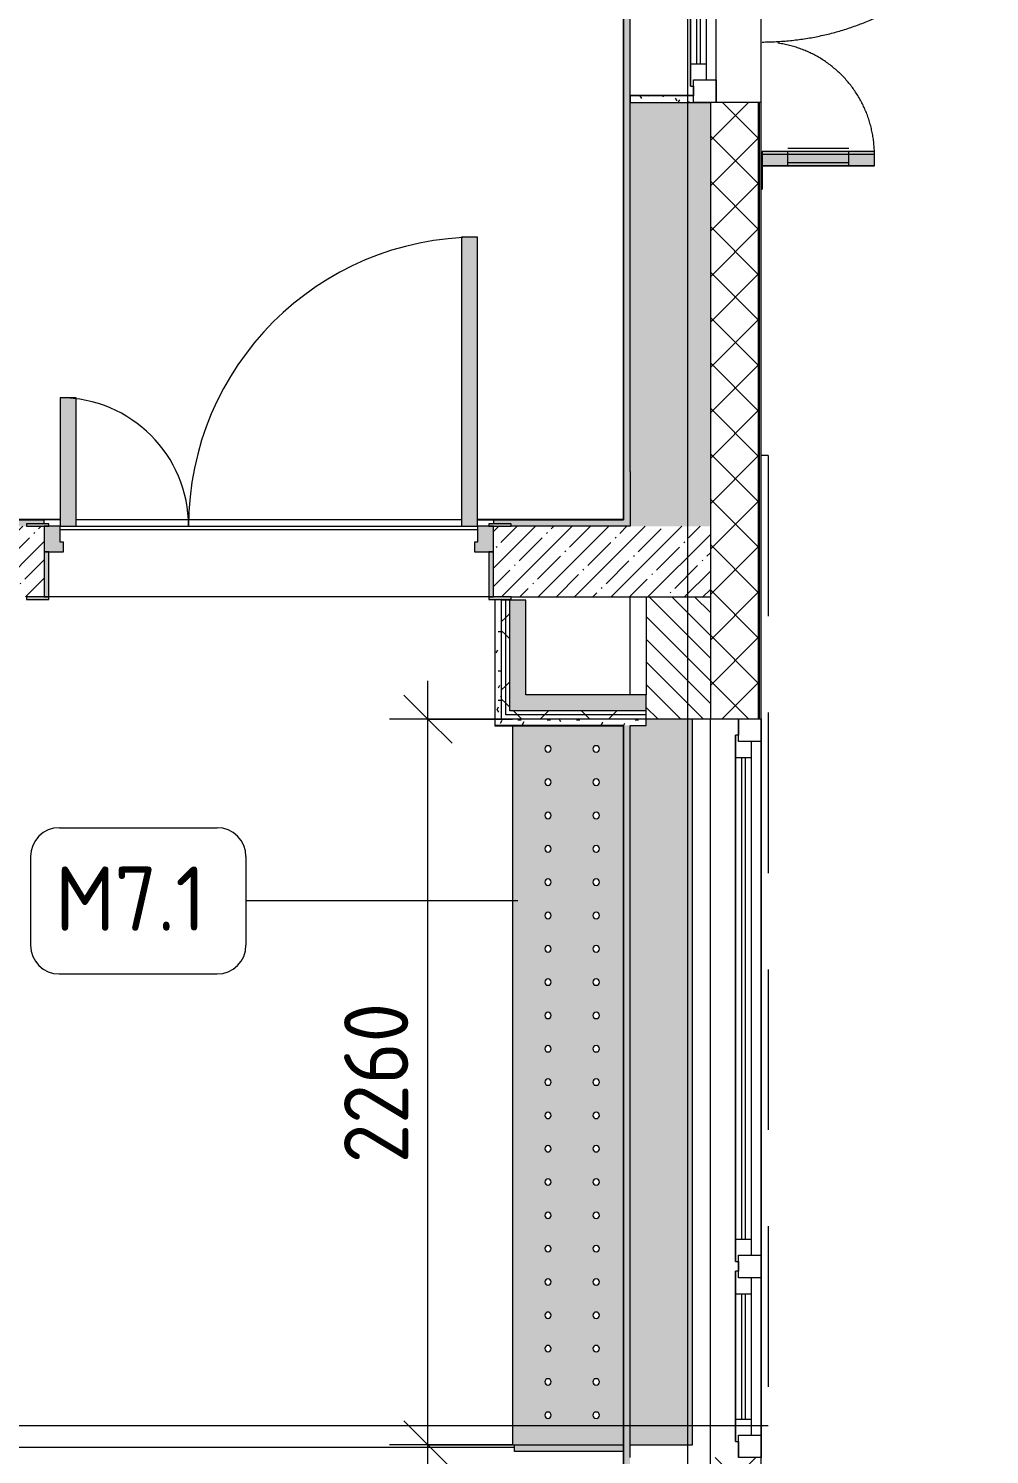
# Model space of a CAD drawing. Header units: millimetres. Extents: x -6228 to 200708, y -8553 to 29014.
# Drawn here: x 173901 to 176894, y 7710 to 12150 of the extents above; entities that cross this region are included whole.
import ezdxf

# ---------------------------------------------------------------- set-up
doc = ezdxf.new("R2010")
doc.units = ezdxf.units.MM
doc.linetypes.add('200_ШТРИХ__ш1_п0_6_', pattern=[800, 500, -300])
doc.linetypes.add('Осевая', pattern=[15875, 3175, -2381.25, 7937.5, -2381.25])
for name, color, linetype, lineweight in [('A-ANNO-DIMS', 7, 'Continuous', 9), ('A-ANNO-DIMS-100', 7, 'Continuous', 9), ('A-DETL-MBND-1', 7, '200_ШТРИХ__ш1_п0_6_', 9), ('A-GLAZ-2', 7, 'Continuous', 9), ('A-WALL-3', 7, 'Continuous', 9), ('A-WALL-4', 7, 'Continuous', 13), ('I-WALL-6', 7, 'Continuous', 9), ('Знаки', 7, 'Continuous', 9), ('Марки для знаков', 7, 'Continuous', 9), ('Оси', 7, 'Continuous', 9), ('Оси-2', 7, 'Осевая', 9)]:
    doc.layers.add(name, color=color, linetype=linetype, lineweight=lineweight)
for name, color, linetype, lineweight, true_color in [('A-DOOR-5', 7, 'Continuous', 9, 0xaaaaaa), ('A-DOOR-6', 7, 'Continuous', 9, 0xe2e2e2), ('A-DOOR-FRAM-4', 7, 'Continuous', 9, 0xe2e2e2), ('A-DOOR-FRAM-5', 7, 'Continuous', 9, 0xaaaaaa), ('A-FLOR-3', 7, 'Continuous', 9, 0xaaaaaa), ('I-WALL-1', 7, 'Continuous', 5, 0xe7e7e7), ('I-WALL-8', 9, 'Continuous', 9, 0x808080), ('Знаки-1', 7, 'Continuous', 9, 0xd7cfbf)]:
    doc.layers.add(name, color=color, linetype=linetype, lineweight=lineweight, true_color=true_color)
doc.styles.add('GOST Common_1', font='GOST_Common.ttf', dxfattribs={"height": 200})
doc.styles.add('ISOCPEUR_2', font='isocpeur.ttf', dxfattribs={"width": 0.9, "height": 200})
doc.dimstyles.new('ISO-2_0_0_9К_Средний_округл2_1', dxfattribs={"dimscale": 304.8, "dimtxt": 199.196235, "dimasz": 0.492126, "dimexe": 0.393701, "dimexo": 0, "dimgap": 0, "dimtad": 1, "dimdec": 0, "dimrnd": 10, "dimzin": 0, "dimdsep": 46, "dimtxsty": 'ISOCPEUR_2', "dimblk1": 'OBLIQUE', "dimblk2": 'OBLIQUE', "dimsah": 1, "dimcen": 0.09, "dimdle": 0.393701, "dimazin": 0, "dimtfac": 1, "dimtdec": 4, "dimtix": 1, "dimtmove": 0, "dimatfit": 3, "dimfxl": 1, "dimtvp": 1, "dimtolj": 1, "dimtzin": 0, "dimarcsym": 2})
pattern_1 = [(45, (50944.32, 0), (-57.024626, 57.024626), []), (45, (51001.345, 0), (-57.024626, 57.024626), [100.806, -20.161, 3.353, -16.808])]
pattern_2 = [(0, (50944.32, 0), (121.92, 30.48), [10.058, -81.382, 10.058, -81.382, -487.68]), (0, (50944.32, 0), (121.92, 30.48), [-182.88, 10.058, -172.822, 10.058, -81.382, -213.36]), (0, (50944.32, 0), (121.92, 30.48), [-457.2, 10.058, -50.902, 10.058, -142.342]), (120, (50990.04, 15.24), (-87.356454, 90.345817), [10.058, -81.382, 10.058, -81.382, -487.68]), (120, (50990.04, 15.24), (-87.356454, 90.345817), [-182.88, 10.058, -172.822, 10.058, -81.382, -213.36]), (120, (50990.04, 15.24), (-87.356454, 90.345817), [-457.2, 10.058, -50.902, 10.058, -142.342]), (240, (51005.28, 76.2), (-34.563546, -120.825817), [10.058, -81.382, 10.058, -81.382, -487.68]), (240, (51005.28, 76.2), (-34.563546, -120.825817), [-182.88, 10.058, -172.822, 10.058, -81.382, -213.36]), (240, (51005.28, 76.2), (-34.563546, -120.825817), [-457.2, 10.058, -50.902, 10.058, -142.342])]
pattern_3 = [(45, (50944.32, 0), (-106.06602, 106.06602), []), (135, (50944.32, 0), (-106.06602, -106.06602), [])]

# ---------------------------------------------------------------- blocks, each defined once
blk = doc.blocks.new('110_Дверь_СКБ_2Ст - Д-5_п_ Из игровой в коридор-32679362-План зашивки приборов отопления в осях 2 этажа 23-33')
at = {"layer": 'A-DOOR-6'}
for points in [[(612.5, 110), (662.5, 110), (662.5, 1010), (612.5, 1010), (612.5, 339.5)], [(-587.5, 110), (-587.5, 510), (-637.5, 510), (-637.5, 110)], [(712.5, -110), (712.5, 30), (697.5, 30), (697.5, -110)]]:
    blk.add_hatch(color=256, dxfattribs=at).paths.add_polyline_path(points)
h = blk.add_hatch(color=256, dxfattribs=at)
h.paths.add_polyline_path([(652.5, 30), (712.5, 30), (712.5, 110), (662.5, 110), (662.5, 60), (652.5, 60)])
h.paths.add_polyline_path([(-687.5, 30), (-627.5, 30), (-627.5, 60), (-637.5, 60), (-637.5, 110), (-687.5, 110)])
at = {"layer": 'A-DOOR-FRAM-4'}
for points in [[(-672.5, 110), (-672.5, 118), (-742.5, 118), (-742.5, 110)], [(767.5, 110), (767.5, 118), (697.5, 118), (697.5, 110)], [(-672.5, -110), (-672.5, 30), (-687.5, 30), (-687.5, -110)], [(-672.5, -118), (-672.5, -110), (-742.5, -110), (-742.5, -118)], [(767.5, -118), (767.5, -110), (697.5, -110), (697.5, -118)]]:
    blk.add_hatch(color=256, dxfattribs=at).paths.add_polyline_path(points)
at = {"layer": 'A-DOOR-5'}
for p, q in [((662.5, 1010), (612.5, 1010)), ((612.5, 1010), (612.5, 110)), ((662.5, 110), (662.5, 1010)), ((-637.5, 510), (-637.5, 110)), ((-587.5, 510), (-637.5, 510)), ((-587.5, 110), (-587.5, 510)), ((-637.5, 110), (-587.5, 110)), ((612.5, 110), (662.5, 110))]:
    blk.add_line(p, q, dxfattribs=at)
for centre, radius, start, end in [((662.5, 110), 900, 90, 180), ((-637.5, 110), 400, 360, 90)]:
    blk.add_arc(centre, radius, start, end, dxfattribs=at)
at = {"layer": 'A-DOOR-FRAM-5'}
for p, q in [((-672.5, 118), (-742.5, 118)), ((-742.5, 118), (-742.5, 110)), ((-742.5, 110), (-672.5, 110)), ((-637.5, 110), (-687.5, 110)), ((-687.5, 110), (-687.5, 30)), ((-672.5, 110), (-672.5, 118)), ((-637.5, 60), (-637.5, 110)), ((662.5, 110), (662.5, 60)), ((712.5, 110), (662.5, 110)), ((767.5, 118), (697.5, 118)), ((697.5, 118), (697.5, 110)), ((697.5, 110), (767.5, 110)), ((712.5, 30), (712.5, 110)), ((767.5, 110), (767.5, 118)), ((-627.5, 60), (-637.5, 60)), ((-627.5, 30), (-627.5, 60)), ((662.5, 60), (652.5, 60)), ((652.5, 60), (652.5, 30)), ((-687.5, 30), (-627.5, 30)), ((-672.5, 30), (-687.5, 30)), ((-687.5, 30), (-687.5, -110)), ((-672.5, -110), (-672.5, 30)), ((652.5, 30), (712.5, 30)), ((712.5, 30), (697.5, 30)), ((697.5, 30), (697.5, -110)), ((712.5, -110), (712.5, 30)), ((-672.5, -110), (-742.5, -110)), ((-742.5, -110), (-742.5, -118)), ((-742.5, -118), (-672.5, -118)), ((-687.5, -110), (-672.5, -110)), ((-672.5, -118), (-672.5, -110)), ((697.5, -110), (712.5, -110)), ((767.5, -110), (697.5, -110)), ((697.5, -110), (697.5, -118)), ((697.5, -118), (767.5, -118)), ((767.5, -118), (767.5, -110))]:
    blk.add_line(p, q, dxfattribs=at)
blk = doc.blocks.new('120_Окно_СКБ_1Ст - 120_Окно_СКБ_1Ст 1200х2500_h_ с форточкой2-24160662-План зашивки приборов отопления в осях 2 этажа 23-33')
at = {"layer": 'A-GLAZ-2'}
for p, q in [((-600, -127), (-600, -57)), ((-600, -57), (-530, -57)), ((600, -57), (-600, -57)), ((-530, -57), (-530, -127)), ((530, -87), (-530, -87)), ((-530, -87), (-530, -127)), ((-480, -137), (-480, -87)), ((480, -137), (480, -87)), ((530, -127), (530, -57)), ((530, -57), (600, -57)), ((530, -127), (530, -87)), ((600, -57), (600, -127)), ((-530, -127), (-600, -127)), ((-580, -127), (-550, -127)), ((-530, -127), (-550, -127)), ((-550, -127), (-550, -137)), ((-480, -107), (480, -107)), ((480, -117), (-480, -117)), ((600, -127), (530, -127)), ((550, -127), (530, -127)), ((550, -127), (580, -127)), ((550, -137), (550, -127)), ((-550, -137), (550, -137)), ((550, -137), (-550, -137))]:
    blk.add_line(p, q, dxfattribs=at)
blk = doc.blocks.new('120_Окно_СКБ_2Ст_Фрамуга сверху - 120_Окно_СКБ_2Ст_2300х2500_h_ ДОО-22877051-План зашивки приборов отопления в осях 2 этажа 23-33')
at = {"layer": 'A-GLAZ-2'}
for p, q in [((-1150, 13), (-1150, 83)), ((-1150, 83), (-1080, 83)), ((1150, 83), (-1150, 83)), ((-1080, 83), (-1080, 13)), ((-1080, 83), (1080, 83)), ((520, 53), (-1080, 53)), ((-1080, 53), (-1080, 13)), ((-1030, 3), (-1030, 53)), ((470, 3), (470, 53)), ((520, 13), (520, 83)), ((520, 83), (590, 83)), ((520, 13), (520, 53)), ((590, 83), (590, 13)), ((1080, 53), (590, 53)), ((590, 53), (590, 13)), ((640, 3), (640, 53)), ((1030, 3), (1030, 53)), ((1080, 13), (1080, 83)), ((1080, 83), (1150, 83)), ((1080, 13), (1080, 53)), ((1150, 83), (1150, 13)), ((-1080, 13), (-1150, 13)), ((-1150, 13), (-1100, 13)), ((-1080, 13), (-1100, 13)), ((-1100, 13), (-1100, 3)), ((-1100, 3), (540, 3)), ((540, 3), (-1100, 3)), ((-1030, 33), (470, 33)), ((470, 23), (-1030, 23)), ((590, 13), (520, 13)), ((540, 13), (520, 13)), ((540, 13), (570, 13)), ((540, 13), (570, 13)), ((540, 3), (540, 13)), ((590, 13), (570, 13)), ((570, 13), (570, 3)), ((570, 3), (1100, 3)), ((1100, 3), (570, 3)), ((640, 33), (1030, 33)), ((1030, 23), (640, 23)), ((1150, 13), (1080, 13)), ((1100, 13), (1080, 13)), ((1100, 13), (1150, 13)), ((1100, 3), (1100, 13))]:
    blk.add_line(p, q, dxfattribs=at)
blk = doc.blocks.new('Дверь_Витражная_СКБ_2Ст - ВН-6-31912847-План зашивки приборов отопления в осях 2 этажа 23-33')
at = {"layer": 'A-DETL-MBND-1'}
for points in [[(-715, -20), (-607, -20), (-607, -17), (-715, -17)], [(-643, -370), (-598, -370), (-598, -20), (-643, -20), (-643, -360.6)], [(562, -884), (607, -884), (607, -20), (562, -20)], [(607, -20), (715, -20), (715, -17), (607, -17)]]:
    blk.add_hatch(color=256, dxfattribs=at).paths.add_polyline_path(points)
for p, q in [((-715, -20), (-715, -17)), ((-715, -17), (-715, -20)), ((-607, -20), (-715, -20)), ((-715, -20), (-607, -20)), ((-598, -20), (-643, -20)), ((-643, -370), (-643, -20)), ((-598, -20), (-643, -20)), ((-643, -20), (-643, -370)), ((-607, -17), (-607, -20)), ((-607, -20), (-607, -17)), ((-607, -370), (-607, -20)), ((-598, -370), (-598, -20)), ((-598, -370), (-598, -20)), ((562, -20), (607, -20)), ((562, -884), (562, -20)), ((562, -20), (562, -884)), ((607, -20), (562, -20)), ((607, -17), (607, -20)), ((607, -17), (607, -20)), ((607, -884), (607, -20)), ((607, -884), (607, -20)), ((607, -20), (715, -20)), ((607, -20), (715, -20)), ((607, -884), (607, -20)), ((715, -20), (715, -17)), ((715, -20), (715, -17)), ((-643, -100), (-598, -100)), ((-633, -290), (-633, -100)), ((-589, -290), (-589, -100)), ((553, -804), (553, -100)), ((607, -100), (562, -100)), ((597, -804), (597, -100)), ((-643, -290), (-598, -290)), ((-643, -370), (-598, -370)), ((-643, -370), (-598, -370)), ((607, -804), (562, -804)), ((607, -884), (562, -884)), ((562, -884), (607, -884))]:
    blk.add_line(p, q, dxfattribs=at)
for centre, radius, start, end in [((-607, -20), 350, 270, 0), ((607, -20), 864, 180, 270)]:
    blk.add_arc(centre, radius, start, end, dxfattribs=at)
blk = doc.blocks.new('Зашивка радиатора_ с перфорацией М7_1 - Зашивка радиатора_ с перфорацией М7_1-V242-План зашивки приборов отопления в осях 2 этажа 23-33')
at = {"layer": 'Знаки-1'}
blk.add_hatch(color=256, dxfattribs=at).paths.add_polyline_path([(1890, 186), (1890, 380), (-370, 380), (-370, 236), (-350.9, 236), (-350.9, 186), (1799.5, 186)])
h = blk.add_hatch(color=256, dxfattribs=at)
h.paths.add_polyline_path([(1890, -39.4), (1890, 166), (-350.9, 165), (-350.9, -179.9), (1890, -179.9)])
h.paths.add_polyline_path([(1807.5, 80.4), (1806.2, 75.4), (1802.5, 71.7), (1797.5, 70.4), (1792.5, 71.7), (1788.8, 75.4), (1787.5, 80.4), (1788.8, 85.4), (1792.5, 89), (1797.5, 90.4), (1802.5, 89), (1806.2, 85.4), (1807.2, 82.9)])
h.paths.add_polyline_path([(1807.5, -69.6), (1806.2, -74.6), (1802.5, -78.3), (1797.5, -79.6), (1792.5, -78.3), (1788.8, -74.6), (1787.5, -69.6), (1788.8, -64.6), (1792.5, -61), (1797.5, -59.6), (1802.5, -61), (1806.2, -64.6), (1807.2, -67.1)])
h.paths.add_polyline_path([(1703.7, 80.4), (1702.4, 75.4), (1698.7, 71.7), (1693.7, 70.4), (1688.7, 71.7), (1685.1, 75.4), (1683.7, 80.4), (1685.1, 85.4), (1688.7, 89), (1693.7, 90.4), (1698.7, 89), (1702.4, 85.4), (1703.4, 82.9)])
h.paths.add_polyline_path([(1703.7, -69.6), (1702.4, -74.6), (1698.7, -78.3), (1693.7, -79.6), (1688.7, -78.3), (1685.1, -74.6), (1683.7, -69.6), (1685.1, -64.6), (1688.7, -61), (1693.7, -59.6), (1698.7, -61), (1702.4, -64.6), (1703.4, -67.1)])
h.paths.add_polyline_path([(1600, 80.4), (1598.7, 75.4), (1595, 71.7), (1590, 70.4), (1585, 71.7), (1581.3, 75.4), (1580, 80.4), (1581.3, 85.4), (1585, 89), (1590, 90.4), (1595, 89), (1598.7, 85.4), (1599.7, 82.9)])
h.paths.add_polyline_path([(1600, -69.6), (1598.7, -74.6), (1595, -78.3), (1590, -79.6), (1585, -78.3), (1581.3, -74.6), (1580, -69.6), (1581.3, -64.6), (1585, -61), (1590, -59.6), (1595, -61), (1598.7, -64.6), (1599.7, -67.1)])
h.paths.add_polyline_path([(1496.2, 80.4), (1494.9, 75.4), (1491.2, 71.7), (1486.2, 70.4), (1481.2, 71.7), (1477.6, 75.4), (1476.2, 80.4), (1477.6, 85.4), (1481.2, 89), (1486.2, 90.4), (1491.2, 89), (1494.9, 85.4), (1495.9, 82.9)])
h.paths.add_polyline_path([(1496.2, -69.6), (1494.9, -74.6), (1491.2, -78.3), (1486.2, -79.6), (1481.2, -78.3), (1477.6, -74.6), (1476.2, -69.6), (1477.6, -64.6), (1481.2, -61), (1486.2, -59.6), (1491.2, -61), (1494.9, -64.6), (1495.9, -67.1)])
h.paths.add_polyline_path([(1392.5, -69.6), (1391.2, -74.6), (1387.5, -78.3), (1382.5, -79.6), (1377.5, -78.3), (1373.8, -74.6), (1372.5, -69.6), (1373.8, -64.6), (1377.5, -61), (1382.5, -59.6), (1387.5, -61), (1391.2, -64.6), (1392.2, -67.1)])
h.paths.add_polyline_path([(1392.5, 80.4), (1391.2, 75.4), (1387.5, 71.7), (1382.5, 70.4), (1377.5, 71.7), (1373.8, 75.4), (1372.5, 80.4), (1373.8, 85.4), (1377.5, 89), (1382.5, 90.4), (1387.5, 89), (1391.2, 85.4), (1392.2, 82.9)])
h.paths.add_polyline_path([(1288.7, 80.4), (1287.4, 75.4), (1283.7, 71.7), (1278.7, 70.4), (1273.7, 71.7), (1270.1, 75.4), (1268.7, 80.4), (1270.1, 85.4), (1273.7, 89), (1278.7, 90.4), (1283.7, 89), (1287.4, 85.4), (1288.4, 82.9)])
h.paths.add_polyline_path([(1288.7, -69.6), (1287.4, -74.6), (1283.7, -78.3), (1278.7, -79.6), (1273.7, -78.3), (1270.1, -74.6), (1268.7, -69.6), (1270.1, -64.6), (1273.7, -61), (1278.7, -59.6), (1283.7, -61), (1287.4, -64.6), (1288.4, -67.1)])
h.paths.add_polyline_path([(1185, 80.4), (1183.7, 75.4), (1180, 71.7), (1175, 70.4), (1170, 71.7), (1166.3, 75.4), (1165, 80.4), (1166.3, 85.4), (1170, 89), (1175, 90.4), (1180, 89), (1183.7, 85.4), (1184.7, 82.9)])
h.paths.add_polyline_path([(1185, -69.6), (1183.7, -74.6), (1180, -78.3), (1175, -79.6), (1170, -78.3), (1166.3, -74.6), (1165, -69.6), (1166.3, -64.6), (1170, -61), (1175, -59.6), (1180, -61), (1183.7, -64.6), (1184.7, -67.1)])
h.paths.add_polyline_path([(1081.2, 80.4), (1079.9, 75.4), (1076.2, 71.7), (1071.2, 70.4), (1066.2, 71.7), (1062.6, 75.4), (1061.2, 80.4), (1062.6, 85.4), (1066.2, 89), (1071.2, 90.4), (1076.2, 89), (1079.9, 85.4), (1080.9, 82.9)])
h.paths.add_polyline_path([(1081.2, -69.6), (1079.9, -74.6), (1076.2, -78.3), (1071.2, -79.6), (1066.2, -78.3), (1062.6, -74.6), (1061.2, -69.6), (1062.6, -64.6), (1066.2, -61), (1071.2, -59.6), (1076.2, -61), (1079.9, -64.6), (1080.9, -67.1)])
h.paths.add_polyline_path([(977.5, -69.6), (976.2, -74.6), (972.5, -78.3), (967.5, -79.6), (962.5, -78.3), (958.8, -74.6), (957.5, -69.6), (958.8, -64.6), (962.5, -61), (967.5, -59.6), (972.5, -61), (976.2, -64.6), (977.2, -67.1)])
h.paths.add_polyline_path([(977.5, 80.4), (976.2, 75.4), (972.5, 71.7), (967.5, 70.4), (962.5, 71.7), (958.8, 75.4), (957.5, 80.4), (958.8, 85.4), (962.5, 89), (967.5, 90.4), (972.5, 89), (976.2, 85.4), (977.2, 82.9)])
h.paths.add_polyline_path([(873.7, -69.6), (872.4, -74.6), (868.7, -78.3), (863.7, -79.6), (858.7, -78.3), (855.1, -74.6), (853.7, -69.6), (855.1, -64.6), (858.7, -61), (863.7, -59.6), (868.7, -61), (872.4, -64.6), (873.4, -67.1)])
h.paths.add_polyline_path([(873.7, 80.4), (872.4, 75.4), (868.7, 71.7), (863.7, 70.4), (858.7, 71.7), (855.1, 75.4), (853.7, 80.4), (855.1, 85.4), (858.7, 89), (863.7, 90.4), (868.7, 89), (872.4, 85.4), (873.4, 82.9)])
h.paths.add_polyline_path([(770, -69.6), (768.7, -74.6), (765, -78.3), (760, -79.6), (755, -78.3), (751.3, -74.6), (750, -69.6), (751.3, -64.6), (755, -61), (760, -59.6), (765, -61), (768.7, -64.6), (769.7, -67.1)])
h.paths.add_polyline_path([(770, 80.4), (768.7, 75.4), (765, 71.7), (760, 70.4), (755, 71.7), (751.3, 75.4), (750, 80.4), (751.3, 85.4), (755, 89), (760, 90.4), (765, 89), (768.7, 85.4), (769.7, 82.9)])
h.paths.add_polyline_path([(666.2, -69.6), (664.9, -74.6), (661.2, -78.3), (656.2, -79.6), (651.2, -78.3), (647.6, -74.6), (646.2, -69.6), (647.6, -64.6), (651.2, -61), (656.2, -59.6), (661.2, -61), (664.9, -64.6), (665.9, -67.1)])
h.paths.add_polyline_path([(666.2, 80.4), (664.9, 75.4), (661.2, 71.7), (656.2, 70.4), (651.2, 71.7), (647.6, 75.4), (646.2, 80.4), (647.6, 85.4), (651.2, 89), (656.2, 90.4), (661.2, 89), (664.9, 85.4), (665.9, 82.9)])
h.paths.add_polyline_path([(562.5, -69.6), (561.2, -74.6), (557.5, -78.3), (552.5, -79.6), (547.5, -78.3), (543.8, -74.6), (542.5, -69.6), (543.8, -64.6), (547.5, -61), (552.5, -59.6), (557.5, -61), (561.2, -64.6), (562.2, -67.1)])
h.paths.add_polyline_path([(562.5, 80.4), (561.2, 75.4), (557.5, 71.7), (552.5, 70.4), (547.5, 71.7), (543.8, 75.4), (542.5, 80.4), (543.8, 85.4), (547.5, 89), (552.5, 90.4), (557.5, 89), (561.2, 85.4), (562.2, 82.9)])
h.paths.add_polyline_path([(458.7, -69.6), (457.4, -74.6), (453.7, -78.3), (448.7, -79.6), (443.7, -78.3), (440.1, -74.6), (438.7, -69.6), (440.1, -64.6), (443.7, -61), (448.7, -59.6), (453.7, -61), (457.4, -64.6), (458.4, -67.1)])
h.paths.add_polyline_path([(458.7, 80.4), (457.4, 75.4), (453.7, 71.7), (448.7, 70.4), (443.7, 71.7), (440.1, 75.4), (438.7, 80.4), (440.1, 85.4), (443.7, 89), (448.7, 90.4), (453.7, 89), (457.4, 85.4), (458.4, 82.9)])
h.paths.add_polyline_path([(355, -69.6), (353.7, -74.6), (350, -78.3), (345, -79.6), (340, -78.3), (336.3, -74.6), (335, -69.6), (336.3, -64.6), (340, -61), (345, -59.6), (350, -61), (353.7, -64.6), (354.7, -67.1)])
h.paths.add_polyline_path([(355, 80.4), (353.7, 75.4), (350, 71.7), (345, 70.4), (340, 71.7), (336.3, 75.4), (335, 80.4), (336.3, 85.4), (340, 89), (345, 90.4), (350, 89), (353.7, 85.4), (354.7, 82.9)])
h.paths.add_polyline_path([(251.2, -69.6), (249.9, -74.6), (246.2, -78.3), (241.2, -79.6), (236.2, -78.3), (232.6, -74.6), (231.2, -69.6), (232.6, -64.6), (236.2, -61), (241.2, -59.6), (246.2, -61), (249.9, -64.6), (250.9, -67.1)])
h.paths.add_polyline_path([(251.2, 80.4), (249.9, 75.4), (246.2, 71.7), (241.2, 70.4), (236.2, 71.7), (232.6, 75.4), (231.2, 80.4), (232.6, 85.4), (236.2, 89), (241.2, 90.4), (246.2, 89), (249.9, 85.4), (250.9, 82.9)])
h.paths.add_polyline_path([(147.5, -69.6), (146.2, -74.6), (142.5, -78.3), (137.5, -79.6), (132.5, -78.3), (128.8, -74.6), (127.5, -69.6), (128.8, -64.6), (132.5, -61), (137.5, -59.6), (142.5, -61), (146.2, -64.6), (147.2, -67.1)])
h.paths.add_polyline_path([(147.5, 80.4), (146.2, 75.4), (142.5, 71.7), (137.5, 70.4), (132.5, 71.7), (128.8, 75.4), (127.5, 80.4), (128.8, 85.4), (132.5, 89), (137.5, 90.4), (142.5, 89), (146.2, 85.4), (147.2, 82.9)])
h.paths.add_polyline_path([(43.7, 80.4), (42.4, 75.4), (38.7, 71.7), (33.7, 70.4), (28.7, 71.7), (25.1, 75.4), (23.7, 80.4), (25.1, 85.4), (28.7, 89), (33.7, 90.4), (38.7, 89), (42.4, 85.4), (43.4, 82.9)])
h.paths.add_polyline_path([(43.7, -69.6), (42.4, -74.6), (38.7, -78.3), (33.7, -79.6), (28.7, -78.3), (25.1, -74.6), (23.7, -69.6), (25.1, -64.6), (28.7, -61), (33.7, -59.6), (38.7, -61), (42.4, -64.6), (43.4, -67.1)])
h.paths.add_polyline_path([(-60, -69.6), (-61.3, -74.6), (-65, -78.3), (-70, -79.6), (-75, -78.3), (-78.7, -74.6), (-80, -69.6), (-78.7, -64.6), (-75, -61), (-70, -59.6), (-65, -61), (-61.3, -64.6), (-60.3, -67.1)])
h.paths.add_polyline_path([(-60, 80.4), (-61.3, 75.4), (-65, 71.7), (-70, 70.4), (-75, 71.7), (-78.7, 75.4), (-80, 80.4), (-78.7, 85.4), (-75, 89), (-70, 90.4), (-65, 89), (-61.3, 85.4), (-60.3, 82.9)])
h.paths.add_polyline_path([(-163.8, 80.4), (-165.1, 75.4), (-168.8, 71.7), (-173.8, 70.4), (-178.8, 71.7), (-182.4, 75.4), (-183.8, 80.4), (-182.4, 85.4), (-178.8, 89), (-173.8, 90.4), (-168.8, 89), (-165.1, 85.4), (-164.1, 82.9)])
h.paths.add_polyline_path([(-163.8, -69.6), (-165.1, -74.6), (-168.8, -78.3), (-173.8, -79.6), (-178.8, -78.3), (-182.4, -74.6), (-183.8, -69.6), (-182.4, -64.6), (-178.8, -61), (-173.8, -59.6), (-168.8, -61), (-165.1, -64.6), (-164.1, -67.1)])
h.paths.add_polyline_path([(-267.5, 80.4), (-268.8, 75.4), (-272.5, 71.7), (-277.5, 70.4), (-282.5, 71.7), (-286.2, 75.4), (-287.5, 80.4), (-286.2, 85.4), (-282.5, 89), (-277.5, 90.4), (-272.5, 89), (-268.8, 85.4), (-267.8, 82.9)])
h.paths.add_polyline_path([(-267.5, -69.6), (-268.8, -74.6), (-272.5, -78.3), (-277.5, -79.6), (-282.5, -78.3), (-286.2, -74.6), (-287.5, -69.6), (-286.2, -64.6), (-282.5, -61), (-277.5, -59.6), (-272.5, -61), (-268.8, -64.6), (-267.8, -67.1)])
at = {"layer": 'Знаки'}
for p, q in [((1890, 380), (-370, 380)), ((-370, 380), (-370, 236)), ((1890, 186), (1890, 380)), ((1890, -179.9), (1890, 166)), ((-350.9, -179.9), (1890, -179.9))]:
    blk.add_line(p, q, dxfattribs=at)
for centre, start, end in [((-277.5, 80.4), 0, 180), ((-173.8, 80.4), 0, 180), ((-70, 80.4), 0, 180), ((33.7, 80.4), 0, 180), ((137.5, 80.4), 0, 180), ((241.2, 80.4), 0, 180), ((345, 80.4), 0, 180), ((448.7, 80.4), 0, 180), ((552.5, 80.4), 0, 180), ((656.2, 80.4), 0, 180), ((760, 80.4), 0, 180), ((863.7, 80.4), 0, 180), ((967.5, 80.4), 0, 180), ((1071.2, 80.4), 0, 180), ((1175, 80.4), 0, 180), ((1278.7, 80.4), 0, 180), ((1382.5, 80.4), 0, 180), ((1486.2, 80.4), 0, 180), ((1590, 80.4), 0, 180), ((1693.7, 80.4), 0, 180), ((1797.5, 80.4), 0, 180), ((-277.5, 80.4), 180, 360), ((-173.8, 80.4), 180, 0), ((-70, 80.4), 180, 0), ((33.7, 80.4), 180, 360), ((137.5, 80.4), 180, 0), ((241.2, 80.4), 180, 0), ((345, 80.4), 180, 0), ((448.7, 80.4), 180, 0), ((552.5, 80.4), 180, 360), ((656.2, 80.4), 180, 0), ((760, 80.4), 180, 0), ((863.7, 80.4), 180, 0), ((967.5, 80.4), 180, 0), ((1071.2, 80.4), 180, 0), ((1175, 80.4), 180, 0), ((1278.7, 80.4), 180, 0), ((1382.5, 80.4), 180, 0), ((1486.2, 80.4), 180, 360), ((1590, 80.4), 180, 0), ((1693.7, 80.4), 180, 360), ((1797.5, 80.4), 180, 0), ((-277.5, -69.6), 0, 180), ((-277.5, -69.6), 180, 0), ((-173.8, -69.6), 0, 180), ((-173.8, -69.6), 180, 0), ((-70, -69.6), 0, 180), ((-70, -69.6), 180, 0), ((33.7, -69.6), 0, 180), ((33.7, -69.6), 180, 0), ((137.5, -69.6), 0, 180), ((137.5, -69.6), 180, 0), ((241.2, -69.6), 0, 180), ((241.2, -69.6), 180, 0), ((345, -69.6), 0, 180), ((345, -69.6), 180, 0), ((448.7, -69.6), 0, 180), ((448.7, -69.6), 180, 0), ((552.5, -69.6), 0, 180), ((552.5, -69.6), 180, 0), ((656.2, -69.6), 0, 180), ((656.2, -69.6), 180, 0), ((760, -69.6), 0, 180), ((760, -69.6), 180, 0), ((863.7, -69.6), 0, 180), ((863.7, -69.6), 180, 0), ((967.5, -69.6), 0, 180), ((967.5, -69.6), 180, 0), ((1071.2, -69.6), 0, 180), ((1071.2, -69.6), 180, 0), ((1175, -69.6), 0, 180), ((1175, -69.6), 180, 0), ((1278.7, -69.6), 0, 180), ((1278.7, -69.6), 180, 0), ((1382.5, -69.6), 0, 180), ((1382.5, -69.6), 180, 0), ((1486.2, -69.6), 0, 180), ((1486.2, -69.6), 180, 0), ((1590, -69.6), 0, 180), ((1590, -69.6), 180, 0), ((1693.7, -69.6), 0, 180), ((1693.7, -69.6), 180, 0), ((1797.5, -69.6), 0, 180), ((1797.5, -69.6), 180, 0)]:
    blk.add_arc(centre, 10, start, end, dxfattribs=at)
blk = doc.blocks.new('Зашивка_ торцевая панель - Зашивка_ торцевая панель Т2-V248-План зашивки приборов отопления в осях 2 этажа 23-33')
at = {"layer": 'Знаки-1'}
blk.add_hatch(color=256, dxfattribs=at).paths.add_polyline_path([(-430, 75.6), (-430, -160), (-409.9, -160), (-409.9, 180), (-430, 180), (-430, 78.2)])
at = {"layer": 'Знаки'}
for p, q in [((-430, -160), (-430, 180)), ((-430, 180), (-409.9, 180))]:
    blk.add_line(p, q, dxfattribs=at)
blk = doc.blocks.new('Марка_Знаки - В прямоуг_Наименование краткое-30718135-План зашивки приборов отопления в осях 2 этажа 23-33')
at = {"layer": 'Марки для знаков'}
for p, q in [((-2.455, 2.278), (2.455, 2.278)), ((-3.355, 1.378), (-3.355, -1.384)), ((3.355, 1.378), (3.355, -1.378)), ((-2.461, -2.278), (2.455, -2.278))]:
    blk.add_line(p, q, dxfattribs=at)
for centre, radius, start, end in [((-2.455, 1.378), 0.9, 90, 180), ((2.455, 1.378), 0.9, 0, 90), ((-2.461, -1.384), 0.893, 180, 270), ((2.455, -1.378), 0.9, 270, 0)]:
    blk.add_arc(centre, radius, start, end, dxfattribs=at)
blk = doc.blocks.new('DIMBLOCK48-План зашивки приборов отопления в осях 2 этажа 23-33')
at = {"layer": 'A-ANNO-DIMS-100'}
for p, q in [((175144.7, 7619.2), (175144.7, 10119.2)), ((175408.3, 9999.2), (175024.7, 9999.2)), ((175144.7, 9999.2), (175408.3, 9999.2)), ((175408.4, 7739.2), (175024.7, 7739.2)), ((175144.7, 7739.2), (175408.4, 7739.2))]:
    blk.add_line(p, q, dxfattribs=at)
at = {"layer": 'A-ANNO-DIMS-100', "lineweight": 20}
for p, q in [((175144.7, 9999.2), (175069.7, 10074.2)), ((175144.7, 9999.2), (175219.7, 9924.2)), ((175144.7, 7739.2), (175069.7, 7814.2)), ((175144.7, 7739.2), (175219.7, 7664.2))]:
    blk.add_line(p, q, dxfattribs=at)
at = {"layer": 'A-ANNO-DIMS-100', "color": 0, "insert": (174883.5, 8616.3), "char_height": 200, "width": 606.782, "attachment_point": 1, "rotation": 90, "line_spacing_factor": 1.149209, "style": 'ISOCPEUR_2'}
blk.add_mtext('2260', dxfattribs=at)
blk = doc.blocks.new('_Oblique')
at = {"color": 0, "linetype": 'ByBlock', "lineweight": -2}
blk.add_line((-0.5, -0.5), (0.5, 0.5), dxfattribs=at)

msp = doc.modelspace()

# ---------------------------------------------------------------- hatches: boundary and pattern name
at = {"layer": 'A-WALL-3'}
h = msp.add_hatch(dxfattribs=at)
h.set_pattern_fill('FP_141', color=256, style=0, pattern_type=2)
h.set_pattern_definition([(45, (50944.32, 0), (-70.71068, 70.71068), []), (135, (50944.32, 0), (-70.71068, -70.71068), [])])
h.paths.add_polyline_path([(176174.3, -250), (176174.3, 7700), (176024.3, 7700), (176024.3, -250)])
h.paths.add_polyline_path([(176174.3, 10000), (176174.3, 11920), (176024.3, 11920), (176024.3, 10000)])
h.paths.add_polyline_path([(176174.3, 13120), (176174.3, 21400), (176024.3, 21400), (176024.3, 13120)])
h = msp.add_hatch(dxfattribs=at)
h.set_pattern_fill('FP_143', color=256, style=0, pattern_type=2)
h.set_pattern_definition([(135, (50944.32, 0), (-35.35534, -35.35534), [])])
h.paths.add_polyline_path([(176024.3, 10000), (176024.3, 10380), (175824.3, 10380), (175824.3, 10000), (175874.6, 10000)])
at = {"layer": 'I-WALL-1'}
for points in [[(175399.3, 10025), (175449.3, 10025), (175449.3, 10370), (175399.3, 10370), (175399.3, 10046.9)], [(175824.3, 10025), (175824.3, 10075), (175449.3, 10075), (175449.3, 10025), (175711.8, 10025)]]:
    msp.add_hatch(color=256, dxfattribs=at).paths.add_polyline_path(points)
at = {"layer": 'I-WALL-6'}
h = msp.add_hatch(dxfattribs=at)
h.set_pattern_fill('FP_142', color=256, style=0, pattern_type=2)
h.set_pattern_definition(pattern_1)
h.paths.add_polyline_path([(175874.6, 10600), (176024.3, 10600), (176024.3, 11920), (175774.3, 11920), (175774.3, 10600)])
h.paths.add_polyline_path([(176024.3, 13120), (176024.3, 21400), (175774.3, 21400), (175774.3, 13120), (175874.6, 13120)])
h = msp.add_hatch(dxfattribs=at)
h.set_pattern_fill('FP_142', color=256, style=0, pattern_type=2)
h.set_pattern_definition(pattern_1)
h.paths.add_polyline_path([(176024.3, 10380), (176024.3, 10600), (175349.3, 10600), (175349.3, 10380), (175874.6, 10380)])
h.paths.add_polyline_path([(173949.3, 10380), (173949.3, 10600), (172395.3, 10600), (172395.3, 10400), (172154.3, 10400), (172154.3, 10380), (173894.3, 10380)])
h = msp.add_hatch(dxfattribs=at)
h.set_pattern_fill('FP_161', color=256, style=0, pattern_type=2)
h.set_pattern_definition(pattern_3)
h.paths.add_polyline_path([(175386.8, 10000), (175386.8, 10370), (175374.3, 10370), (175374.3, 10000), (175386.1, 10000)])
h = msp.add_hatch(dxfattribs=at)
h.set_pattern_fill('FP_161', color=256, style=0, pattern_type=2)
h.set_pattern_definition(pattern_3)
h.paths.add_polyline_path([(175399.3, 10012.5), (175399.3, 10370), (175386.8, 10370), (175386.8, 10012.5)])
h = msp.add_hatch(dxfattribs=at)
h.set_pattern_fill('FP_161', color=256, style=0, pattern_type=2)
h.set_pattern_definition(pattern_3)
h.paths.add_polyline_path([(175824.3, 10000), (175824.3, 10012.5), (175386.8, 10012.5), (175386.8, 10000), (175711.8, 10000)])
h = msp.add_hatch(dxfattribs=at)
h.set_pattern_fill('FP_161', color=256, style=0, pattern_type=2)
h.set_pattern_definition(pattern_3)
h.paths.add_polyline_path([(175711.8, 10012.5), (175824.3, 10012.5), (175824.3, 10025), (175399.3, 10025), (175399.3, 10012.5), (175549, 10012.5)])
at = {"layer": 'I-WALL-8'}
h = msp.add_hatch(dxfattribs=at)
h.set_pattern_fill('FP_160', color=256, style=0, pattern_type=2)
h.set_pattern_definition(pattern_2)
h.paths.add_polyline_path([(175774.3, 10620), (175774.3, 18830), (175754.3, 18830), (175754.3, 10620)])
h = msp.add_hatch(dxfattribs=at)
h.set_pattern_fill('FP_160', color=256, style=0, pattern_type=2)
h.set_pattern_definition(pattern_2)
h.paths.add_polyline_path([(175774.3, 11920), (175972.3, 11920), (175972.3, 11940), (175774.3, 11940)])
h = msp.add_hatch(dxfattribs=at)
h.set_pattern_fill('FP_160', color=256, style=0, pattern_type=2)
h.set_pattern_definition(pattern_2)
h.paths.add_polyline_path([(175774.3, 10600), (175774.3, 10620), (175349.3, 10620), (175349.3, 10608), (175404.3, 10608), (175404.3, 10600), (175549, 10600)])
h.paths.add_polyline_path([(173894.3, 10600), (173894.3, 10608), (173949.3, 10608), (173949.3, 10620), (172394.3, 10620), (172395.3, 10600), (173269.5, 10600)])
h = msp.add_hatch(dxfattribs=at)
h.set_pattern_fill('FP_160', color=256, style=0, pattern_type=2)
h.set_pattern_definition(pattern_2)
h.paths.add_polyline_path([(175354.3, 10000), (175374.3, 10000), (175374.3, 10372), (175354.3, 10372), (175354.3, 10046.9)])
h = msp.add_hatch(dxfattribs=at)
h.set_pattern_fill('FP_160', color=256, style=0, pattern_type=2)
h.set_pattern_definition(pattern_2)
h.paths.add_polyline_path([(175824.3, 9980), (175824.3, 10000), (175354.3, 10000), (175354.3, 9980), (175774.3, 9980)])
h = msp.add_hatch(dxfattribs=at)
h.set_pattern_fill('FP_160', color=256, style=0, pattern_type=2)
h.set_pattern_definition(pattern_2)
h.paths.add_polyline_path([(175754.3, 170), (175774.3, 170), (175774.3, 9980), (175754.3, 9980), (175754.3, 171)])

# ---------------------------------------------------------------- linework, layer by layer
at = {"layer": 'A-DETL-MBND-1'}
for q in [(176182.3, 10820), (176204.3, -280)]:
    msp.add_line((176204.3, 10820), q, dxfattribs=at)
at = {"layer": 'A-FLOR-3'}
for p, q in [((175753.3, 10621), (175753.3, 13450)), ((173999.3, 10590), (175299.3, 10590))]:
    msp.add_line(p, q, dxfattribs=at)
at = {"layer": 'A-WALL-3'}
for p, q in [((176182.3, -258), (176182.3, 21558)), ((176182.3, 11920), (176024.3, 11920)), ((176024.3, 10600), (176024.3, 10380)), ((175824.3, 10380), (175824.3, 10075)), ((175824.3, 10000), (176182.3, 10000))]:
    msp.add_line(p, q, dxfattribs=at)
at = {"layer": 'A-WALL-4'}
for p, q in [((176024.3, 11920), (176024.3, 10600)), ((176174.3, 10000), (176174.3, 11920)), ((176177.3, 10000), (176177.3, 11920)), ((175774.3, 10770.5), (175774.3, 10600)), ((172394.3, 10620), (173949.3, 10620)), ((175446.9, 10620), (175754.3, 10620)), ((175753.3, 10621), (175753.3, 10620)), ((175774.3, 10600), (175404.3, 10600)), ((175386.8, 10012.5), (175386.8, 10370)), ((175399.3, 10025), (175399.3, 10370)), ((175824.3, 10380), (176024.3, 10380)), ((176024.3, 10380), (176024.3, 10000)), ((175824.3, 10012.5), (175386.8, 10012.5)), ((175824.3, 10025), (175399.3, 10025)), ((175754.3, 9980), (175354.3, 9980)), ((175753.3, 9979), (175753.3, 9980)), ((175754.3, 170), (175754.3, 9980))]:
    msp.add_line(p, q, dxfattribs=at)
at = {"layer": 'I-WALL-6'}
for p, q in [((175754.3, 18830), (175754.3, 10620)), ((175774.3, 10770.5), (175774.3, 13099)), ((175774.3, 11941), (175774.3, 11920)), ((175972.3, 11941), (175774.3, 11941)), ((175972.3, 11940), (175774.3, 11940)), ((175774.3, 11920), (176024.3, 11920)), ((175972.3, 11920), (175972.3, 11941)), ((173999.3, 10621), (172394.3, 10621)), ((173949.3, 10608), (173949.3, 10621)), ((173999.3, 10620), (173949.3, 10620)), ((174049.3, 10621), (175249.3, 10621)), ((175249.3, 10620), (174049.3, 10620)), ((175753.8, 10621), (175299.3, 10621)), ((175299.3, 10620), (175446.9, 10620)), ((175349.3, 10621), (175349.3, 10608)), ((175743.8, 10620), (175743.8, 10621)), ((175753.8, 10621), (175753.8, 10620)), ((174049.3, 10600), (175249.3, 10600)), ((175334.3, 10380), (173964.3, 10380)), ((175354.3, 10359.5), (175353.3, 10359.5)), ((175353.3, 10359.5), (175353.3, 9979)), ((175354.3, 9980), (175354.3, 10372)), ((175374.3, 10000), (175374.3, 10372)), ((175449.3, 10370), (175374.3, 10370)), ((175404.3, 10380), (175824.3, 10380)), ((175449.3, 10075), (175449.3, 10370)), ((175774.3, 10075), (175774.3, 10380)), ((175824.3, 10075), (175449.3, 10075)), ((175824.3, 9980), (175824.3, 10075)), ((175374.3, 10000), (175824.3, 10000)), ((176024.3, -100), (176024.3, 10000)), ((175353.3, 9979), (175753.3, 9979)), ((175753.3, 9979), (175753.3, 171)), ((175774.3, 7700), (175774.3, 9980)), ((175774.3, 9980), (175824.3, 9980))]:
    msp.add_line(p, q, dxfattribs=at)
at = {"layer": 'Марки для знаков'}
for p, q in [((175424.8, 9433.6), (174577.9, 9433.6)), ((175414.3, 7731), (173299.7, 7731))]:
    msp.add_line(p, q, dxfattribs=at)
at = {"layer": 'Оси'}
msp.add_line((173704.3, 7800), (176204.3, 7800), dxfattribs=at)
at = {"layer": 'Оси-2'}
msp.add_line((175954.3, 593.7), (175954.3, 19415.1), dxfattribs=at)

# ---------------------------------------------------------------- block references
at = {"layer": 'A-DETL-MBND-1', "rotation": 89.99999999999957}
msp.add_blockref('Дверь_Витражная_СКБ_2Ст - ВН-6-31912847-План зашивки приборов отопления в осях 2 этажа 23-33', (176165.3, 12365), dxfattribs=at)
at = {"layer": 'A-DOOR-5'}
msp.add_blockref('110_Дверь_СКБ_2Ст - Д-5_п_ Из игровой в коридор-32679362-План зашивки приборов отопления в осях 2 этажа 23-33', (174636.8, 10490), dxfattribs=at)
at = {"layer": 'A-GLAZ-2', "rotation": 269.9999999999999}
for name, p in [('120_Окно_СКБ_1Ст - 120_Окно_СКБ_1Ст 1200х2500_h_ с форточкой2-24160662-План зашивки приборов отопления в осях 2 этажа 23-33', (176099.3, 12520)), ('120_Окно_СКБ_2Ст_Фрамуга сверху - 120_Окно_СКБ_2Ст_2300х2500_h_ ДОО-22877051-План зашивки приборов отопления в осях 2 этажа 23-33', (176099.3, 8850))]:
    msp.add_blockref(name, p, dxfattribs=at)
at = {"layer": 'Знаки'}
for name, p, rotation in [('Зашивка радиатора_ с перфорацией М7_1 - Зашивка радиатора_ с перфорацией М7_1-V242-План зашивки приборов отопления в осях 2 этажа 23-33', (175588.3, 9629.2), 270.0000000000002), ('Зашивка_ торцевая панель - Зашивка_ торцевая панель Т2-V248-План зашивки приборов отопления в осях 2 этажа 23-33', (175594.3, 8149), 89.9999999999995)]:
    msp.add_blockref(name, p, dxfattribs=dict(at, rotation=rotation))
at = {"layer": 'Марки для знаков', "xscale": 99.99999999999993, "yscale": 99.99999999999993, "zscale": 99.99999999999993}
msp.add_blockref('Марка_Знаки - В прямоуг_Наименование краткое-30718135-План зашивки приборов отопления в осях 2 этажа 23-33', (174242.4, 9433.6), dxfattribs=at)

# ---------------------------------------------------------------- texts
at = {"layer": 'Марки для знаков', "char_height": 200, "attachment_point": 1, "style": 'GOST Common_1'}
for s, insert, width in [('\\fGOST Common|b0|i0|c204|p34|;М', (173982.9, 9540.6), 224.472), ('7.1', (174168.1, 9540.6), 368.776)]:
    msp.add_mtext(s, dxfattribs=dict(at, insert=insert, width=width))

# ---------------------------------------------------------------- dimensions: what is measured, and where the dimension line sits
at = {"layer": 'A-ANNO-DIMS'}
dim = msp.add_linear_dim(base=(175144.7, 9999.2), p1=(175408.4, 7739.2), p2=(175408.3, 9999.2), angle=90, dimstyle='ISO-2_0_0_9К_Средний_округл2_1', override={"dimpost": '<>', "dimfxl": 2260.000001}, dxfattribs=at)
dim.commit()
dim.dimension.update_dxf_attribs({"geometry": 'DIMBLOCK48-План зашивки приборов отопления в осях 2 этажа 23-33', "text_midpoint": (175044.7, 8869.2)})

doc.saveas('drawing.dxf')
